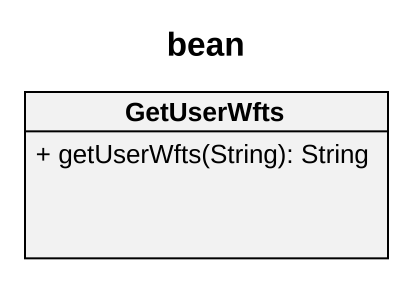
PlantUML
@startuml
title bean
hide circle
hide empty members
skinparam classAttributeIconSize 0
class GetUserWfts {
  + getUserWfts(String): String
}
@enduml
